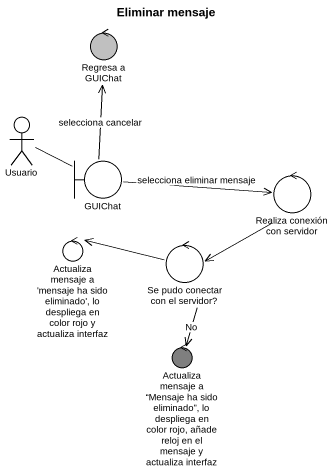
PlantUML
@startuml
title Eliminar mensaje
control "Regresa a GUIChat" as Regresa_a_GUIChat #C0C0C0
actor Usuario
boundary GUIChat
control "Realiza conexión con servidor" as Realiza_conexión_con
control "Actualiza mensaje a 'mensaje ha sido eliminado', lo despliega en color rojo y actualiza interfaz" as Actualiza_mensaje_a_mensaje #FFFFFF
control "Se pudo conectar con el servidor?" as Se_pudo_conectar_con_el #FFFFFF
control "Actualiza mensaje a “Mensaje ha sido eliminado”, lo despliega en color rojo, añade reloj en el mensaje y actualiza interfaz" as Actualiza_mensaje_a_Mensaje #7F7F7F
Usuario -right- GUIChat
GUIChat -up-> Regresa_a_GUIChat : selecciona cancelar
GUIChat -right-> Realiza_conexión_con : selecciona eliminar mensaje
Realiza_conexión_con --> Se_pudo_conectar_con_el
Se_pudo_conectar_con_el -left-> Actualiza_mensaje_a_mensaje
Se_pudo_conectar_con_el --> Actualiza_mensaje_a_Mensaje : No
@enduml
